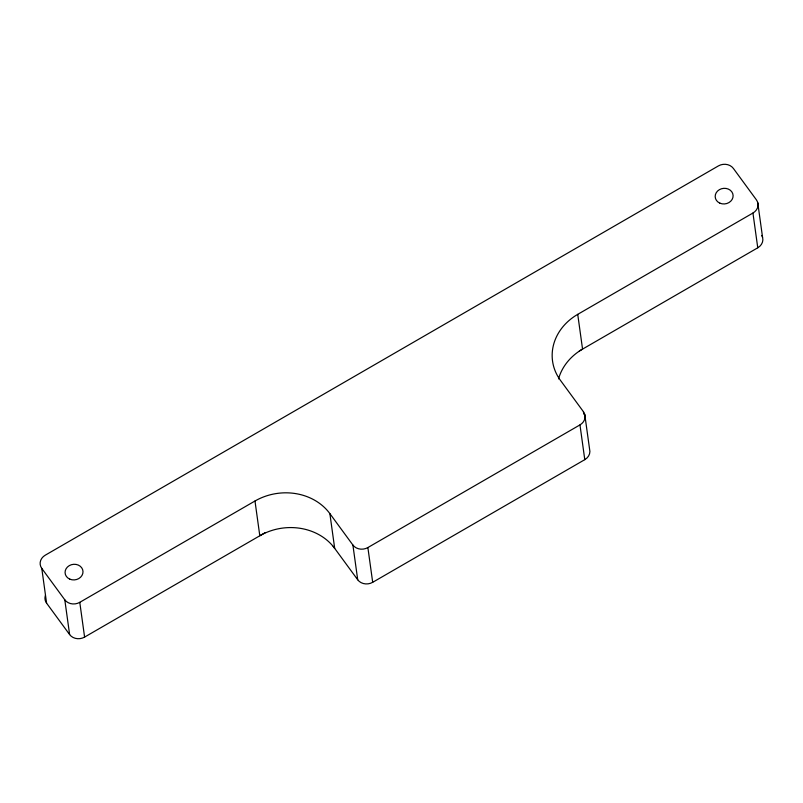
<?xml version="1.0" encoding="UTF-8"?>
<svg xmlns="http://www.w3.org/2000/svg" width="803" height="803" viewBox="0 0 803 803"><rect width="100%" height="100%" fill="white"/><g stroke="black" fill="none" stroke-linecap="round" stroke-linejoin="round"><path stroke-width="1.2" d="M579.334 350.971L757.761 247.796L752.943 213.036A10.901 9.465 -7.9 0 0 756.406 199.847L733.38 168.429A10.901 9.465 -7.9 0 0 718.404 165.91L45.239 555.204A10.901 9.465 -7.9 0 0 41.776 568.394L64.792 599.811A10.901 9.465 -7.9 0 0 79.778 602.33L254.983 501.012A54.484 47.327 -7.9 0 1 329.872 513.619L352.898 545.036L357.716 579.786A10.901 9.465 -7.9 0 0 372.692 582.305L584.785 459.657A10.901 9.465 -7.9 0 0 589.583 449.158L584.755 414.398M583.771 414.197L583.43 411.708L560.404 380.291A54.484 47.327 -7.9 0 1 577.728 314.354L752.943 213.036M45.37 595.545A10.901 9.465 -7.9 0 0 46.594 603.153L69.62 634.571A10.901 9.465 -7.9 0 0 84.596 637.09L265.171 532.67M352.898 545.036A10.901 9.465 -7.9 0 0 367.874 547.556L579.967 424.897A10.901 9.465 -7.9 0 0 583.43 411.708M333.215 546.361L357.716 579.786M757.731 202.537L762.559 237.297M577.728 314.354L582.556 349.114A54.484 47.327 -7.9 0 0 558.537 378.906M579.967 424.897L584.785 459.657M367.874 547.556L372.692 582.305M329.872 513.619L334.69 548.369A54.484 47.327 -7.9 0 0 259.801 535.762L254.983 501.012M79.778 602.33L84.596 637.09M64.792 599.811L69.62 634.571M41.776 568.394L46.594 603.153M761.776 235.45A10.901 9.465 -7.9 0 1 757.761 247.796M69.821 579.154A8.994 7.809 -7.9 0 0 83 571.535A8.994 7.809 -7.9 0 0 69.289 565.623A8.994 7.809 -7.9 0 0 69.821 579.154M719.93 203.189A8.994 7.809 -7.9 0 0 733.109 195.571A8.994 7.809 -7.9 0 0 719.398 189.659A8.994 7.809 -7.9 0 0 719.93 203.189"/></g></svg>
